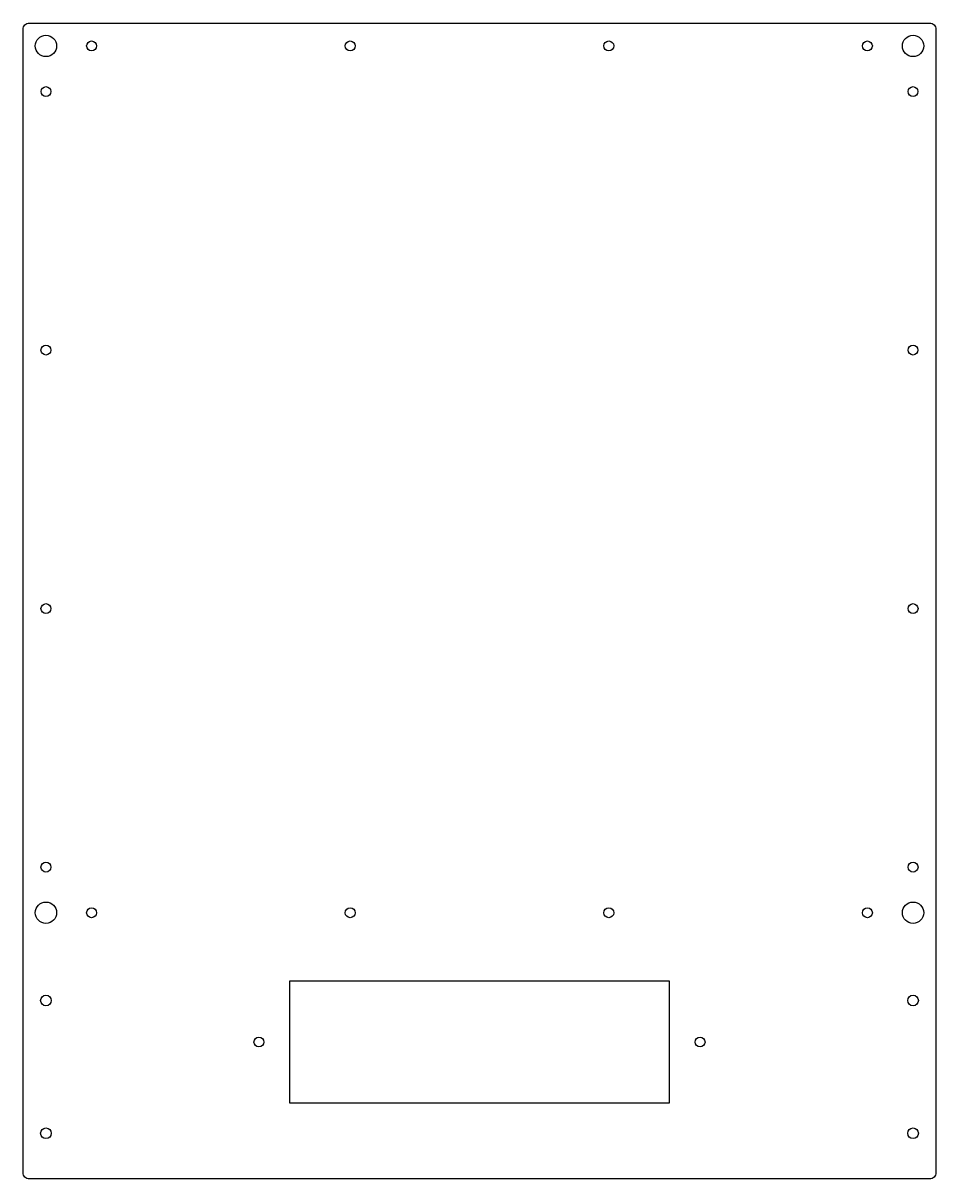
# Model space of a CAD drawing. Header units: millimetres. Extents: x -171 to 129, y -373 to 7.
import ezdxf

# ---------------------------------------------------------------- set-up
doc = ezdxf.new("R2010")
doc.units = ezdxf.units.MM
doc.layers.get('0').update_dxf_attribs({"linetype": 'CONTINUOUS'})

msp = doc.modelspace()

# ---------------------------------------------------------------- linework, layer by layer
msp.add_lwpolyline([(-168.8, -373, -0.414214), (-170.8, -371), (-170.8, 5, -0.414214), (-168.8, 7), (127.2, 7, -0.414214), (129.2, 5), (129.2, -371, -0.414214), (127.2, -373)], format="xyb", close=True)
msp.add_lwpolyline([(41.7, -308), (-83.3, -308), (-83.3, -348), (41.7, -348)], close=True)
for centre, radius in [((-163.3, -0.5), 3.5), ((-148.3, -0.5), 1.62), ((-63.3, -0.5), 1.62), ((21.7, -0.5), 1.63), ((106.7, -0.5), 1.62), ((121.7, -0.5), 3.5), ((-163.3, -15.5), 1.62), ((121.7, -15.5), 1.62), ((-163.3, -100.5), 1.63), ((121.7, -100.5), 1.62), ((-163.3, -185.5), 1.63), ((121.7, -185.5), 1.63), ((-163.3, -270.5), 1.63), ((121.7, -270.5), 1.63), ((-163.3, -285.5), 3.5), ((-148.3, -285.5), 1.62), ((-63.3, -285.5), 1.63), ((21.7, -285.5), 1.62), ((106.7, -285.5), 1.63), ((121.7, -285.5), 3.5), ((-163.3, -314.35), 1.75), ((121.7, -314.35), 1.75), ((-93.3, -328), 1.62), ((51.7, -328), 1.62), ((-163.3, -358), 1.75), ((121.7, -358), 1.75)]:
    msp.add_circle(centre, radius)

doc.saveas('drawing.dxf')
